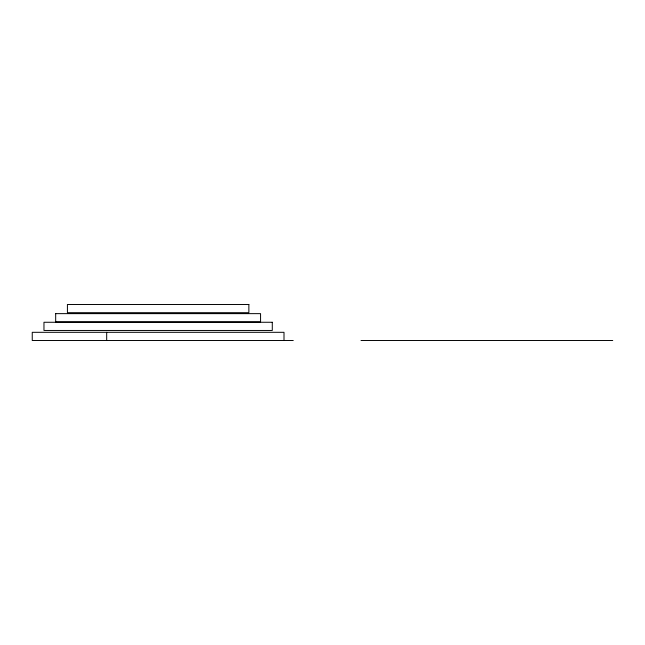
<?xml version="1.0" encoding="UTF-8"?>
<svg xmlns="http://www.w3.org/2000/svg" width="645" height="645" viewBox="0 0 645 645"><rect width="100%" height="100%" fill="white"/><g stroke="black" fill="none" stroke-linecap="round" stroke-linejoin="round"><path stroke-width="0.97" d="M55.688 313.639L260.564 313.639L260.564 321.839L55.688 321.839M293.265 340.512L32.25 340.512L32.25 332.312L284.002 332.312L284.002 340.512M360.998 340.512L612.742 340.512M106.683 332.312L106.683 340.512M55.68 313.639L55.68 321.839M248.865 304.488L67.419 304.488L67.419 312.688L248.865 312.688L248.865 304.488M272.287 322.266L43.965 322.266L43.965 330.466L272.287 330.466L272.287 322.266"/></g></svg>
